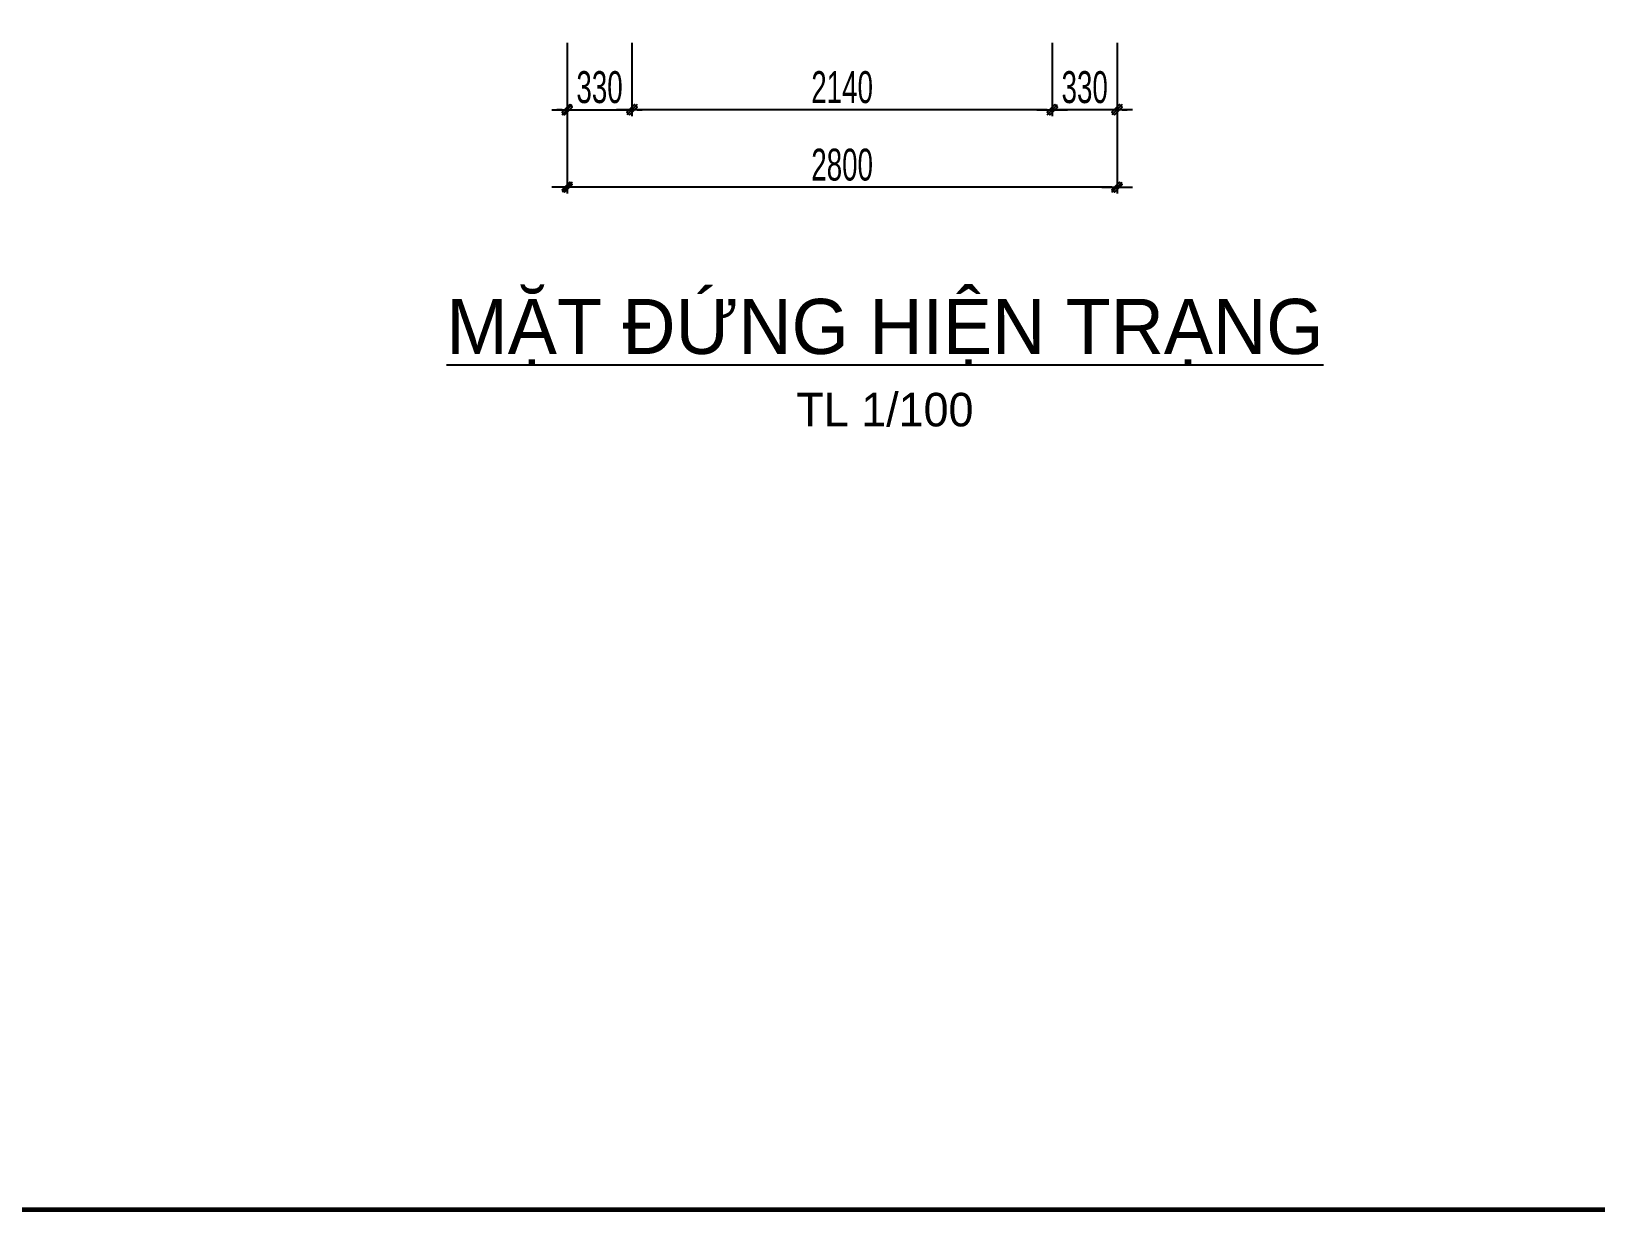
# Model space of a CAD drawing. Header units: millimetres. Extents: x 596422 to 1674380, y -367470 to 58862.
# Drawn here: x 704029 to 711994, y -17113 to -11113 of the extents above; entities that cross this region are included whole.
import ezdxf
from ezdxf.enums import TextEntityAlignment as Align

# ---------------------------------------------------------------- set-up
doc = ezdxf.new("R2010")
doc.units = ezdxf.units.MM
doc.header["$LTSCALE"] = 600
doc.header["$MEASUREMENT"] = 0
doc.layers.get('0').update_dxf_attribs({"lineweight": 0})
doc.layers.get('Defpoints').update_dxf_attribs({"lineweight": 0})
for name, color, linetype, lineweight in [('EG Dim', 8, 'Continuous', 18), ('EG Text2', 7, 'Continuous', 18), ('LC Text2', 7, 'Continuous', 25)]:
    doc.layers.add(name, color=color, linetype=linetype, lineweight=lineweight)
doc.layers.add('Khungten_LCDI', color=7, linetype='Continuous')
doc.layers.add('Kichthuoc', color=9, linetype='Continuous')
doc.styles.add('EG 1', font='VHAVANB.TTF')
doc.styles.add('HOATBIF', font='hoatbif.shx', dxfattribs={"width": 0.65})
doc.styles.add('Khungten', font='VHAVAN.TTF', dxfattribs={"width": 0.9, "height": 5000})
doc.styles.add('LC 1', font='VHAVANB.TTF')
doc.styles.add('Title', font='VHAVAN.TTF', dxfattribs={"width": 0.8})
doc.dimstyles.new('1-100', dxfattribs={"dimscale": 300, "dimtxt": 1.2, "dimasz": 0.25, "dimexe": 0.5, "dimexo": 0, "dimgap": 0.3, "dimtad": 1, "dimdec": 0, "dimzin": 0, "dimdsep": 46, "dimtxsty": 'HOATBIF', "dimblk1": 'DOT', "dimblk2": 'DOT', "dimsah": 1, "dimcen": -1, "dimdle": 1, "dimclrd": 256, "dimclre": 256, "dimclrt": 4, "dimadec": 3, "dimazin": 2, "dimtfac": 0.333333, "dimtdec": 0, "dimtix": 1, "dimtmove": 2, "dimatfit": 3, "dimldrblk": 'DOT', "dimfxl": 1, "dimtvp": 0.833333, "dimtolj": 1, "dimtzin": 0, "dimarcsym": 0})

# ---------------------------------------------------------------- blocks, each defined once
blk = doc.blocks.new('DOT')
at = {"layer": 'Kichthuoc'}
blk.add_line((-3, 0), (3, 0), dxfattribs=at)
at = {"layer": 'Kichthuoc', "color": 4}
blk.add_line((-1, -1), (1, 1), dxfattribs=at)
blk.add_lwpolyline([(0.5, 1), (-1, -0.5), (-0.5, -1), (1, 0.5)], close=True, dxfattribs=at)
blk = doc.blocks.new('*D154')
at = {"layer": 'Defpoints', "color": 0, "transparency": 16777216}
for p in [(707086.8, -11172.1), (709226.9, -11172.1), (707086.8, -11512)]:
    blk.add_point(p, dxfattribs=at)
at = {"layer": 'EG Dim', "lineweight": -2, "transparency": 16777216}
for p, q in [((707086.8, -11172.1), (707086.8, -11544.5)), ((709226.9, -11172.1), (709226.9, -11544.5)), ((709200.9, -11512), (707112.8, -11512))]:
    blk.add_line(p, q, dxfattribs=at)
at = {"layer": 'EG Dim', "lineweight": -2, "transparency": 16777216, "xscale": 26, "yscale": 26, "zscale": 26, "rotation": 180}
blk.add_blockref('DOT', (707086.8, -11512), dxfattribs=at)
at = {"layer": 'EG Dim', "lineweight": -2, "transparency": 16777216, "xscale": 26, "yscale": 26, "zscale": 26}
blk.add_blockref('DOT', (709226.9, -11512), dxfattribs=at)
at = {"layer": 'EG Dim', "color": 4, "transparency": 16777216, "insert": (708156.9, -11398.3), "char_height": 162.5, "attachment_point": 5, "style": 'HOATBIF'}
blk.add_mtext('\\A1;2140', dxfattribs=at)
blk = doc.blocks.new('_Dot')
at = {"color": 0, "linetype": 'ByBlock', "lineweight": -2}
blk.add_line((-0.5, 0), (-1, 0), dxfattribs=at)
at = {"color": 0, "linetype": 'ByBlock', "const_width": 0.5}
blk.add_lwpolyline([(-0.25, 0, 1), (0.25, 0, 1)], format="xyb", close=True, dxfattribs=at)
blk = doc.blocks.new('*D155')
at = {"layer": 'Defpoints', "color": 0, "transparency": 16777216}
for p in [(709226.9, -11172.1), (709556.9, -11172.1), (709226.9, -11512)]:
    blk.add_point(p, dxfattribs=at)
at = {"layer": 'EG Dim', "lineweight": -2, "transparency": 16777216}
for p, q in [((709226.9, -11172.1), (709226.9, -11544.5)), ((709556.9, -11172.1), (709556.9, -11544.5)), ((709200.9, -11512), (709174.9, -11512)), ((709556.9, -11512), (709226.9, -11512)), ((709582.9, -11512), (709608.9, -11512))]:
    blk.add_line(p, q, dxfattribs=at)
at = {"layer": 'EG Dim', "lineweight": -2, "transparency": 16777216, "xscale": 26, "yscale": 26, "zscale": 26}
blk.add_blockref('DOT', (709226.9, -11512), dxfattribs=at)
at = {"layer": 'EG Dim', "lineweight": -2, "transparency": 16777216, "xscale": 26, "yscale": 26, "zscale": 26, "rotation": 180}
blk.add_blockref('DOT', (709556.9, -11512), dxfattribs=at)
at = {"layer": 'EG Dim', "color": 4, "transparency": 16777216, "insert": (709391.9, -11398.3), "char_height": 162.5, "attachment_point": 5, "style": 'HOATBIF'}
blk.add_mtext('\\A1;330', dxfattribs=at)
blk = doc.blocks.new('*D156')
at = {"layer": 'Defpoints', "color": 0, "transparency": 16777216}
for p in [(706756.8, -11172.1), (709556.9, -11172.1), (706756.8, -11906.6)]:
    blk.add_point(p, dxfattribs=at)
at = {"layer": 'EG Dim', "lineweight": -2, "transparency": 16777216}
for p, q in [((706756.8, -11172.1), (706756.8, -11939.1)), ((709556.9, -11172.1), (709556.9, -11939.1)), ((709530.9, -11906.6), (706782.8, -11906.6))]:
    blk.add_line(p, q, dxfattribs=at)
at = {"layer": 'EG Dim', "lineweight": -2, "transparency": 16777216, "xscale": 26, "yscale": 26, "zscale": 26, "rotation": 180}
blk.add_blockref('DOT', (706756.8, -11906.6), dxfattribs=at)
at = {"layer": 'EG Dim', "lineweight": -2, "transparency": 16777216, "xscale": 26, "yscale": 26, "zscale": 26}
blk.add_blockref('DOT', (709556.9, -11906.6), dxfattribs=at)
at = {"layer": 'EG Dim', "color": 4, "transparency": 16777216, "insert": (708156.9, -11792.9), "char_height": 162.5, "attachment_point": 5, "style": 'HOATBIF'}
blk.add_mtext('\\A1;2800', dxfattribs=at)
blk = doc.blocks.new('TIEUDE1')
at = {"layer": 'EG Text2', "color": 7, "style": 'EG 1'}
blk.add_attdef('TIªU§Ò', text='', height=5, dxfattribs=at).set_placement((0, 0), align=Align.BOTTOM_CENTER)
blk.add_attdef('TL', text='', height=3, dxfattribs=at).set_placement((0, -2), align=Align.TOP_CENTER)
blk = doc.blocks.new('LCDI-new')
at = {"layer": 'Khungten_LCDI', "color": 5, "lineweight": 60}
blk.add_lwpolyline([(-1626032.71, 488107.01), (-1626032.71, 488400.01), (-1625626.71, 488400.01), (-1625626.71, 488107.01)], close=True, dxfattribs=at)
at = {"color": 2, "style": 'Title', "width": 1.824646}
for tag, p, p2 in [('TENBANVE1', (-1625663.58, 488164.65), (-1625629.32, 488164.65)), ('TENBANVE2', (-1625663.58, 488157.89), (-1625629.32, 488157.89))]:
    blk.add_attdef(tag, text='', height=2.5, dxfattribs=at).set_placement(p, p2, align=Align.FIT)
at = {"color": 7, "style": 'Khungten', "width": 0.8}
for tag, p in [('REVISION', (-1625637.72, 488146.05)), ('NGAYHT', (-1625637.25, 488137.42))]:
    blk.add_attdef(tag, text='', height=2, dxfattribs=at).set_placement(p, align=Align.CENTER)
at = {"color": 2, "style": 'Title', "width": 0.7}
blk.add_attdef('SOBANVE', text='', height=2.5, dxfattribs=at).set_placement((-1625637.09, 488114.55), align=Align.CENTER)
blk = doc.blocks.new('*D176')
at = {"layer": 'Defpoints', "color": 0, "transparency": 16777216}
for p in [(706756.8, -11172.1), (707086.8, -11172.1), (707086.8, -11512)]:
    blk.add_point(p, dxfattribs=at)
at = {"layer": 'EG Dim', "lineweight": -2, "transparency": 16777216}
for p, q in [((706756.8, -11172.1), (706756.8, -11544.5)), ((707086.8, -11172.1), (707086.8, -11544.5)), ((706730.8, -11512), (706704.8, -11512)), ((706756.8, -11512), (707086.8, -11512)), ((707112.8, -11512), (707138.8, -11512))]:
    blk.add_line(p, q, dxfattribs=at)
at = {"layer": 'EG Dim', "lineweight": -2, "transparency": 16777216, "xscale": 26, "yscale": 26, "zscale": 26}
blk.add_blockref('DOT', (706756.8, -11512), dxfattribs=at)
at = {"layer": 'EG Dim', "lineweight": -2, "transparency": 16777216, "xscale": 26, "yscale": 26, "zscale": 26, "rotation": 180}
blk.add_blockref('DOT', (707086.8, -11512), dxfattribs=at)
at = {"layer": 'EG Dim', "color": 4, "transparency": 16777216, "insert": (706921.8, -11398.3), "char_height": 162.5, "attachment_point": 5, "style": 'HOATBIF'}
blk.add_mtext('\\A1;330', dxfattribs=at)

msp = doc.modelspace()

# ---------------------------------------------------------------- block references
at = {"layer": 'Kichthuoc', "xscale": 50.00000000005321, "yscale": 50.00000000005321, "zscale": 50.00000000005321}
msp.add_blockref('LCDI-new', (82005434.1, -24422463), dxfattribs=at)
at = {"layer": 'LC Text2'}
ref = msp.add_blockref('TIEUDE1', (708374.9, -12839.8), dxfattribs=dict(at, xscale=56.93620215211323, yscale=56.93620215211323, zscale=56.93620215211323))
ref.add_attrib('TIªU§Ò', '%%UmÆt ®øng hiÖn tr¹ng', dxfattribs={"color": 7, "height": 280.377, "style": 'LC 1'}).set_placement((708374.9, -12839.8), align=Align.BOTTOM_CENTER)
ref.add_attrib('TL', 'TL 1/100', dxfattribs={"color": 7, "height": 170.81, "style": 'LC 1'}).set_placement((708374.9, -12953.6), align=Align.TOP_CENTER)

# ---------------------------------------------------------------- dimensions: what is measured, and where the dimension line sits
at = {"layer": 'EG Dim'}
for base, p1, p2, picture, middle in [((706756.8, -11906.6), (709556.9, -11172.1), (706756.8, -11172.1), '*D156', (708156.9, -11792.9)), ((707086.8, -11512), (709226.9, -11172.1), (707086.8, -11172.1), '*D154', (708156.9, -11398.3)), ((709226.9, -11512), (709556.9, -11172.1), (709226.9, -11172.1), '*D155', (709391.9, -11398.3))]:
    dim = msp.add_linear_dim(base=base, p1=p1, p2=p2, dimstyle='1-100', override={"dimscale": 65, "dimtxt": 2.5, "dimasz": 0.4, "dimgap": 0.5}, dxfattribs=at)
    dim.commit()
    dim.dimension.update_dxf_attribs({"geometry": picture, "text_midpoint": middle})
dim = msp.add_linear_dim(base=(707086.8, -11512), p1=(706756.8, -11172.1), p2=(707086.8, -11172.1), angle=180, dimstyle='1-100', override={"dimscale": 65, "dimtxt": 2.5, "dimasz": 0.4, "dimgap": 0.5}, dxfattribs=at)
dim.commit()
dim.dimension.update_dxf_attribs({"geometry": '*D176', "text_midpoint": (706921.8, -11398.3)})

doc.saveas('drawing.dxf')
